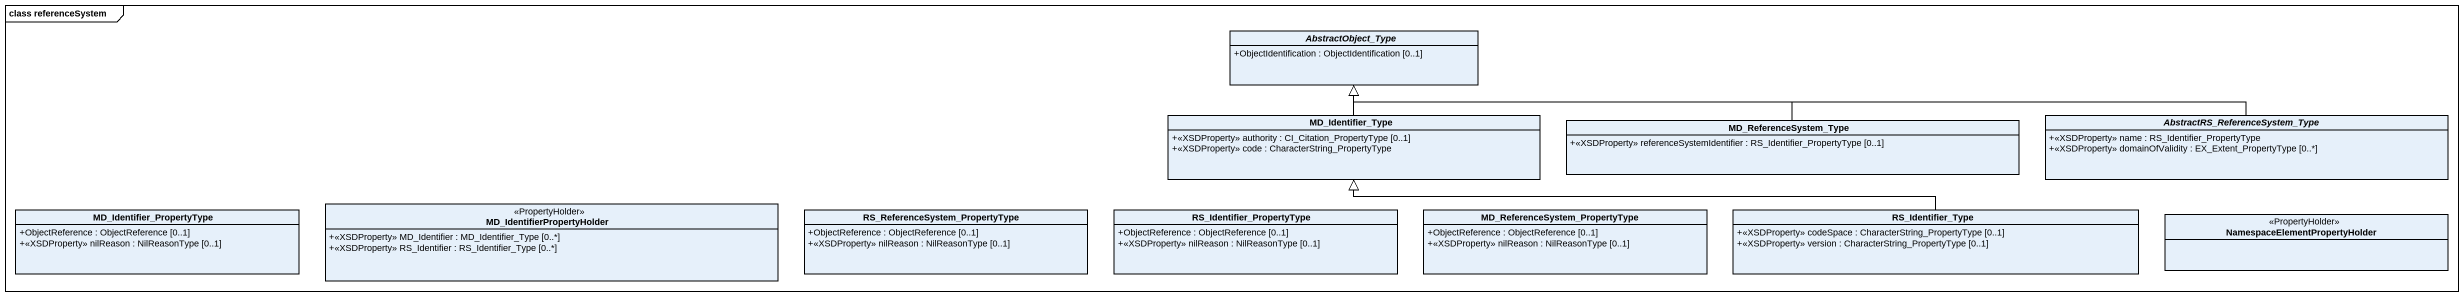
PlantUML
@startuml
mainframe class referenceSystem
hide circle
hide empty members
skinparam classAttributeIconSize 0
abstract class AbstractObject_Type {
  +ObjectIdentification : ObjectIdentification [0..1]
}
class MD_Identifier_Type {
  +<<XSDProperty>> authority : CI_Citation_PropertyType [0..1]
  +<<XSDProperty>> code : CharacterString_PropertyType
}
class MD_ReferenceSystem_Type {
  +<<XSDProperty>> referenceSystemIdentifier : RS_Identifier_PropertyType [0..1]
}
abstract class "AbstractRS_ReferenceSystem_Type" as AbstractRS_ReferenceSystem {
  +<<XSDProperty>> name : RS_Identifier_PropertyType
  +<<XSDProperty>> domainOfValidity : EX_Extent_PropertyType [0..*]
}
class MD_Identifier_PropertyType {
  +ObjectReference : ObjectReference [0..1]
  +<<XSDProperty>> nilReason : NilReasonType [0..1]
}
class MD_IdentifierPropertyHolder <<PropertyHolder>> {
  +<<XSDProperty>> MD_Identifier : MD_Identifier_Type [0..*]
  +<<XSDProperty>> RS_Identifier : RS_Identifier_Type [0..*]
}
class "RS_ReferenceSystem_PropertyType" as RS_ReferenceSystem {
  +ObjectReference : ObjectReference [0..1]
  +<<XSDProperty>> nilReason : NilReasonType [0..1]
}
class RS_Identifier_PropertyType {
  +ObjectReference : ObjectReference [0..1]
  +<<XSDProperty>> nilReason : NilReasonType [0..1]
}
class "MD_ReferenceSystem_PropertyType" as MD_ReferenceSystem {
  +ObjectReference : ObjectReference [0..1]
  +<<XSDProperty>> nilReason : NilReasonType [0..1]
}
class RS_Identifier_Type {
  +<<XSDProperty>> codeSpace : CharacterString_PropertyType [0..1]
  +<<XSDProperty>> version : CharacterString_PropertyType [0..1]
}
class "NamespaceElementPropertyHolder" as NamespaceElementPropertyHold <<PropertyHolder>>
MD_Identifier_Type -up-|> AbstractObject_Type
MD_ReferenceSystem_Type -left-|> AbstractObject_Type
AbstractRS_ReferenceSystem -left-|> AbstractObject_Type
RS_Identifier_Type -left-|> MD_Identifier_Type
@enduml
